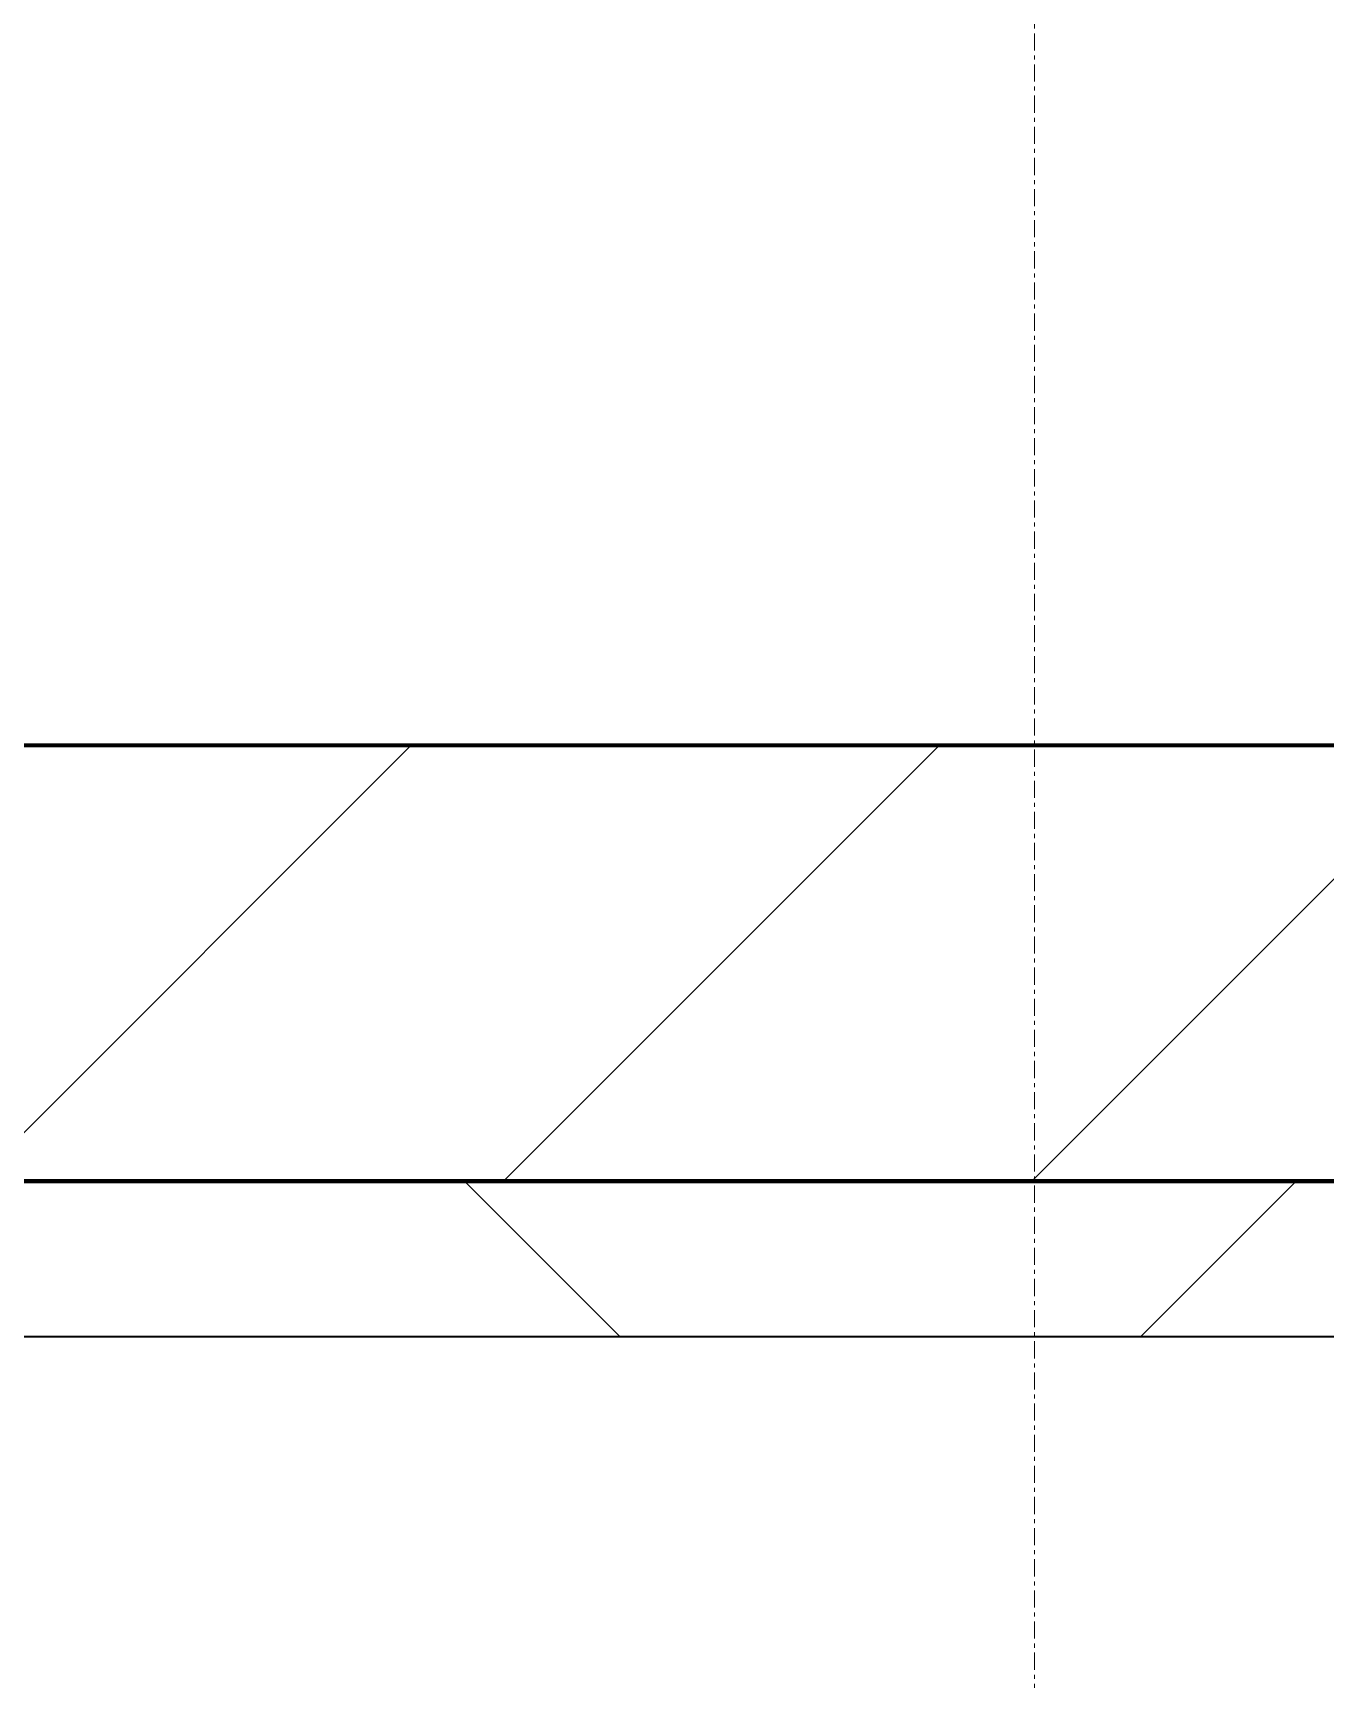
# Model space of a CAD drawing. Header units: millimetres. Extents: x -726012 to -647389, y -20772 to 18805.
# Drawn here: x -688004 to -687589, y 8459 to 8988 of the extents above; entities that cross this region are included whole.
import ezdxf
from ezdxf.xclip import XClip

# ---------------------------------------------------------------- set-up
doc = ezdxf.new("R2010")
doc.units = ezdxf.units.MM
doc.header["$XCLIPFRAME"] = 0
doc.linetypes.add('DPA_Grid _ Level 100', pattern=[10, 5.5, -1.6, 1.3, -1.6])
for name, color, linetype, lineweight in [('A-GLAZ-CURT', 2, 'Continuous', 9), ('A-WALL', 5, 'Continuous', 35), ('A-WALL-FNSH', 2, 'Continuous', 35), ('A-WALL-PATT', 1, 'Continuous', 35), ('S-GRID', 251, 'Continuous', 9)]:
    doc.layers.add(name, color=color, linetype=linetype, lineweight=lineweight)
doc.layers.add('A11_ALU.SOLID SHEET', color=2, linetype='Continuous')

# ---------------------------------------------------------------- blocks, each defined once
blk = doc.blocks.new('PPLS-PP19_Custom Tile Pattern - Custom Tile Pattern-V108-4233-01 ENLARGED MULTI-PURPOSE LEVEL - REFLECTED CEILING PLAN - SHEET 4')
at = {"layer": 'A-GLAZ-CURT'}
for p, q in [((-300, 0), (300, 0)), ((300, 0), (-300, 0)), ((195.99, 0), (213.31, 0)), ((213.31, 0), (195.99, 0)), ((230.06, 0), (300, 0)), ((-300, -50), (300, -50)), ((300, -50), (-300, -50))]:
    blk.add_line(p, q, dxfattribs=at)
for points, knots in [([(-300, 0), (-284.65, 0), (-236.57, 0), (-174.61, 0), (-129.95, 0), (-110.94, 0), (-99.96, 0), (-92.52, 0)], [-5323.127839, -5323.127839, -5323.127839, -5323.127839, -4502.809032, -2700.551212, -1002.059161, -460.363443, -20.438594, -20.438594, -20.438594, -20.438594]), ([(-92.36, 0), (-104.37, 0), (-125.85, 0), (-151.15, 0), (-159.92, 0)], [-18542.007431, -18542.007431, -18542.007431, -18542.007431, -17136.203329, -16442.455551, -16442.455551, -16442.455551, -16442.455551]), ([(-150.34, 0), (-150.07, 0), (-147.75, 0), (-142.6, 0), (-127.26, 0), (-107.3, 0), (-90.42, 0), (-75.26, 0), (-68.41, 0), (-65.12, 0), (-63.63, 0)], [-4948.728362, -4948.728362, -4948.728362, -4948.728362, -4883.323924, -4440.880425, -4054.690705, -3793.097032, -3402.597032, -3144.956779, -3050.982048, -2969.237017, -2969.237017, -2969.237017, -2969.237017]), ([(-26.75, 0), (-27.82, 0), (-36.18, 0), (-53.55, 0), (-78.2, 0), (-110.94, 0), (-130.52, 0), (-147.74, 0), (-149.07, 0)], [-8718.362214, -8718.362214, -8718.362214, -8718.362214, -8532.293389, -8073.216054, -7508.296369, -7004.680444, -6449.282163, -6277.220794, -6277.220794, -6277.220794, -6277.220794]), ([(-93.38, 0), (-96.3, 0), (-106.89, 0), (-122.65, 0), (-139.03, 0), (-146.11, 0), (-146.95, 0)], [-1541.25565, -1541.25565, -1541.25565, -1541.25565, -1374.161226, -945.742622, -741.901385, -489.130243, -489.130243, -489.130243, -489.130243]), ([(-134.15, 0), (-133.32, 0), (-130.31, 0), (-117.33, 0), (-92.04, 0), (-74.02, 0), (-62.74, 0), (-60.36, 0), (-59.97, 0)], [-7657.439573, -7657.439573, -7657.439573, -7657.439573, -7293.749979, -6839.55839, -6236.997189, -5713.340575, -5140.470607, -5006.787413, -5006.787413, -5006.787413, -5006.787413]), ([(-126.5, 0), (-122.44, 0), (-110.25, 0), (-99.11, 0), (-92.37, 0)], [-5231.017328, -5231.017328, -5231.017328, -5231.017328, -4994.692869, -4619.86786, -4619.86786, -4619.86786, -4619.86786]), ([(-125.15, 0), (-124.93, 0), (-121.96, 0), (-113.01, 0), (-101.5, 0), (-95.37, 0), (-92.37, 0)], [-3362.7396, -3362.7396, -3362.7396, -3362.7396, -3342.215224, -3074.362186, -2902.289527, -2741.132664, -2741.132664, -2741.132664, -2741.132664]), ([(-92.37, 0), (-97.28, 0), (-104.48, 0), (-114.02, 0), (-117.28, 0), (-118.78, 0)], [-486.325604, -486.325604, -486.325604, -486.325604, -229.489605, -116.330425, 0, 0, 0, 0]), ([(-92.38, 0), (-98.57, 0), (-109.38, 0), (-116.56, 0), (-117.56, 0)], [-1954.863352, -1954.863352, -1954.863352, -1954.863352, -1433.981041, -985.49888, -985.49888, -985.49888, -985.49888]), ([(-115.82, 0), (-114.96, 0), (-110.41, 0), (-96.78, 0), (-71.33, 0), (-42.53, 0), (-12.78, 0), (4.23, 0), (9.64, 0), (10.14, 0), (10.18, 0)], [-5724.064692, -5724.064692, -5724.064692, -5724.064692, -5430.283136, -5103.229623, -4799.173296, -4065.652676, -3589.737505, -3285.047089, -3066.359526, -3044.715262, -3044.715262, -3044.715262, -3044.715262]), ([(-92.84, 0), (-94.03, 0), (-100.65, 0), (-112.01, 0), (-114.94, 0), (-115.63, 0)], [-852.520273, -852.520273, -852.520273, -852.520273, -789.402658, -501.969187, -243.577221, -243.577221, -243.577221, -243.577221]), ([(-24.05, 0), (-24.82, 0), (-30.27, 0), (-40, 0), (-56.24, 0), (-74.21, 0), (-85.79, 0), (-92.37, 0)], [-2179.720097, -2179.720097, -2179.720097, -2179.720097, -2125.455881, -1792.521578, -1466.981642, -1208.454564, -860.725643, -860.725643, -860.725643, -860.725643]), ([(-36.33, 0), (-36.43, 0), (-37.27, 0), (-45.02, 0), (-46.13, 0), (-60.59, 0), (-76.57, 0), (-87.19, 0), (-91.88, 0)], [-1855.773136, -1855.773136, -1855.773136, -1855.773136, -1810.870157, -1672.078046, -1405.135169, -1060.00838, -740.068933, -494.872836, -494.872836, -494.872836, -494.872836]), ([(-91.87, 0), (-89.51, 0), (-81.79, 0), (-71.67, 0), (-65.93, 0), (-65.07, 0)], [-2732.225925, -2732.225925, -2732.225925, -2732.225925, -2605.247022, -2322.099534, -2241.8264, -2241.8264, -2241.8264, -2241.8264]), ([(-36.62, 0), (-36.62, 0), (-40.35, 0), (-44.32, 0), (-58.97, 0), (-78.5, 0), (-89.16, 0), (-91.81, 0)], [-4069.478503, -4069.478503, -4069.478503, -4069.478503, -3858.647035, -3538.256648, -2842.901703, -2193.204658, -1970.99776, -1970.99776, -1970.99776, -1970.99776]), ([(-91.74, 0), (-90.56, 0), (-79.8, 0), (-63.44, 0), (-54.4, 0), (-48.53, 0), (-30.79, 0), (-18.03, 0), (8.61, 0), (15.02, 0), (22.91, 0), (31, 0), (39.04, 0), (51.19, 0), (58.74, 0), (61.34, 0), (61.45, 0)], [-4608.27717, -4608.27717, -4608.27717, -4608.27717, -4542.524482, -4008.285538, -3689.699207, -3546.54457, -3315.260113, -2864.387349, -2439.246196, -2084.094819, -1956.422387, -1818.904206, -1645.594513, -1443.202566, -1228.752106, -1120.932285, -1120.932285, -1120.932285, -1120.932285]), ([(-72.93, 0), (-75.51, 0), (-81.52, 0), (-88.5, 0), (-91.56, 0)], [-19442.345229, -19442.345229, -19442.345229, -19442.345229, -18935.241197, -18573.269911, -18573.269911, -18573.269911, -18573.269911]), ([(-91.46, 0), (-90.09, 0), (-84.7, 0), (-77.43, 0), (-72.73, 0), (-72.64, 0), (-72.64, 0)], [-19832.387487, -19832.387487, -19832.387487, -19832.387487, -19753.885894, -19541.04734, -19478.625389, -19471.062469, -19471.062469, -19471.062469, -19471.062469]), ([(-63.96, 0), (-64.13, 0), (-72.5, 0), (-80.63, 0), (-86.16, 0)], [-2171.769325, -2171.769325, -2171.769325, -2171.769325, -2007.031671, -1681.3698, -1681.3698, -1681.3698, -1681.3698]), ([(-29.03, 0), (-33.97, 0), (-43.74, 0), (-56.37, 0), (-71.66, 0), (-77.83, 0), (-82.66, 0), (-83.28, 0), (-83.28, 0)], [-2680.714891, -2680.714891, -2680.714891, -2680.714891, -2413.671296, -2161.752162, -2006.592567, -1646.621388, -1424.436217, -1393.971743, -1393.971743, -1393.971743, -1393.971743]), ([(-83.28, 0), (-83.28, 0), (-82.91, 0), (-76.14, 0), (-62.97, 0), (-48.14, 0), (-36.49, 0), (-33.57, 0), (-29.94, 0), (-28.57, 0)], [-1393.4169, -1393.4169, -1393.4169, -1393.4169, -1353.722004, -1274.333717, -1073.56893, -651.549973, -296.515819, -83.513472, 0, 0, 0, 0]), ([(-66.39, 0), (-66.39, 0), (-63.63, 0), (-53.63, 0), (-34.42, 0), (-29.82, 0), (-29.19, 0)], [-2493.31794, -2493.31794, -2493.31794, -2493.31794, -2315.303971, -1809.437387, -963.711516, -666.19313, -666.19313, -666.19313, -666.19313]), ([(-25.01, 0), (-34.4, 0), (-51.07, 0), (-65.77, 0), (-66.37, 0), (-66.38, 0)], [-3497.513932, -3497.513932, -3497.513932, -3497.513932, -2981.410125, -2542.574734, -2498.224237, -2498.224237, -2498.224237, -2498.224237]), ([(-63.63, 0), (-61.49, 0), (-57.39, 0), (-54.49, 0), (-45.2, 0), (-40.79, 0), (-40.46, 0), (-40.44, 0)], [-2969.237017, -2969.237017, -2969.237017, -2969.237017, -2851.217951, -2734.127174, -2474.780881, -2410.990208, -2350.645972, -2350.645972, -2350.645972, -2350.645972]), ([(-58.83, 0), (-58.37, 0), (-57.29, 0), (-54.23, 0), (-46.33, 0), (-42.62, 0), (-41.76, 0)], [-4859.52896, -4859.52896, -4859.52896, -4859.52896, -4680.891996, -4469.85053, -4321.566175, -4270.495146, -4270.495146, -4270.495146, -4270.495146]), ([(-51.83, 0), (-51.83, 0), (-51.78, 0), (-47.4, 0), (-46.01, 0), (-40.22, 0), (-36.78, 0)], [-632.814994, -632.814994, -632.814994, -632.814994, -627.965721, -508.377888, -260.442412, 0, 0, 0, 0]), ([(76.63, 0), (74.8, 0), (67.65, 0), (53.52, 0), (37, 0), (24.07, 0), (12.82, 0), (-2.9, 0), (-20.62, 0), (-32.81, 0), (-44.85, 0), (-51.43, 0), (-51.79, 0)], [-3095.572228, -3095.572228, -3095.572228, -3095.572228, -2950.589685, -2634.532728, -2313.748533, -2106.613311, -1925.670641, -1617.263037, -1290.787923, -1039.307308, -819.71621, -644.910881, -644.910881, -644.910881, -644.910881]), ([(-41.76, 0), (-39.9, 0), (-37.72, 0), (-36.92, 0), (-36.77, 0)], [-4270.495146, -4270.495146, -4270.495146, -4270.495146, -4161.040818, -4106.245333, -4106.245333, -4106.245333, -4106.245333]), ([(-36.78, 0), (-32.43, 0), (-19.22, 0), (7.52, 0), (31.07, 0), (44.29, 0)], [-6191.144455, -6191.144455, -6191.144455, -6191.144455, -5862.463379, -5340.621928, -4648.644243, -4648.644243, -4648.644243, -4648.644243]), ([(-36.29, 0), (-36.29, 0), (-34.66, 0), (-28.88, 0), (-26.95, 0), (-26.54, 0)], [-9150.272121, -9150.272121, -9150.272121, -9150.272121, -9057.163041, -8919.836787, -8834.607043, -8834.607043, -8834.607043, -8834.607043]), ([(-33.34, 0), (-33.34, 0), (-32.93, 0), (-31.16, 0), (-30.52, 0)], [-2415.024266, -2415.024266, -2415.024266, -2415.024266, -2357.633367, -2323.618664, -2323.618664, -2323.618664, -2323.618664]), ([(-24.11, 0), (-27.22, 0), (-30.93, 0), (-31.82, 0), (-32, 0)], [-2886.516474, -2886.516474, -2886.516474, -2886.516474, -2698.150104, -2614.070998, -2614.070998, -2614.070998, -2614.070998]), ([(-30.76, 0), (-30.73, 0), (-29.99, 0), (-23.47, 0), (-15.75, 0), (-15.19, 0)], [-54176.191683, -54176.191683, -54176.191683, -54176.191683, -54157.274271, -53749.15266, -53717.791567, -53717.791567, -53717.791567, -53717.791567]), ([(-30.52, 0), (-27.11, 0), (-17.83, 0), (5.99, 0), (22.06, 0), (37.44, 0), (45.92, 0), (57.76, 0), (64.47, 0), (72.74, 0), (75.22, 0), (76.03, 0), (76.21, 0)], [-2323.618664, -2323.618664, -2323.618664, -2323.618664, -2142.497158, -1716.209403, -1206.526904, -1089.329421, -901.315459, -753.071572, -495.328968, -421.953223, -334.951786, -290.452333, -290.452333, -290.452333, -290.452333]), ([(-13, 0), (-14.35, 0), (-17.68, 0), (-25.97, 0), (-29.52, 0), (-30.21, 0)], [-55207.591944, -55207.591944, -55207.591944, -55207.591944, -54789.006179, -54461.685999, -54290.791712, -54290.791712, -54290.791712, -54290.791712]), ([(-28.98, 0), (-28.66, 0), (-27.39, 0), (-24.45, 0), (-22.56, 0)], [-166.548282, -166.548282, -166.548282, -166.548282, -102.06493, 0, 0, 0, 0]), ([(31.18, 0), (25.97, 0), (11.99, 0), (-6.73, 0), (-19.85, 0), (-24.05, 0)], [-4496.803627, -4496.803627, -4496.803627, -4496.803627, -4222.080604, -3745.412743, -3515.191258, -3515.191258, -3515.191258, -3515.191258]), ([(30.82, 0), (29.27, 0), (20.14, 0), (3.54, 0), (-12.61, 0), (-23.37, 0), (-23.57, 0)], [-10462.034656, -10462.034656, -10462.034656, -10462.034656, -10363.088938, -9884.23066, -9424.652049, -9415.831191, -9415.831191, -9415.831191, -9415.831191]), ([(8.33, 0), (8.19, 0), (7.18, 0), (0.32, 0), (-12.23, 0), (-21.32, 0), (-23.56, 0)], [-3574.286521, -3574.286521, -3574.286521, -3574.286521, -3526.962355, -3285.499107, -2903.012179, -2780.000627, -2780.000627, -2780.000627, -2780.000627]), ([(9.32, 0), (9.08, 0), (7.65, 0), (2.57, 0), (-10.92, 0), (-18.86, 0), (-23.51, 0)], [-2922.926651, -2922.926651, -2922.926651, -2922.926651, -2882.788014, -2720.818881, -2518.50168, -2192.194988, -2192.194988, -2192.194988, -2192.194988]), ([(44.27, 0), (43.45, 0), (36.9, 0), (24.74, 0), (2.64, 0), (-13.89, 0), (-21.68, 0), (-23.21, 0)], [-4145.40127, -4145.40127, -4145.40127, -4145.40127, -4098.545751, -3766.694881, -3333.063701, -2994.501669, -2904.523331, -2904.523331, -2904.523331, -2904.523331]), ([(-22.85, 0), (-18.75, 0), (-11.45, 0), (2.08, 0), (13.15, 0), (21.24, 0), (24.62, 0), (24.72, 0), (24.72, 0)], [-5261.36855, -5261.36855, -5261.36855, -5261.36855, -5050.479954, -4785.90057, -4596.498881, -4445.288762, -4384.376941, -4376.041937, -4376.041937, -4376.041937, -4376.041937]), ([(-22.56, 0), (-20.27, 0), (-17.03, 0), (-11.36, 0), (-7.66, 0), (-6.6, 0), (-6.44, 0)], [-56468.192263, -56468.192263, -56468.192263, -56468.192263, -56344.022017, -56303.229861, -56166.290093, -56124.392176, -56124.392176, -56124.392176, -56124.392176]), ([(-15.19, 0), (-13.07, 0), (7.48, 0), (42.82, 0), (88.72, 0), (120.63, 0), (138.28, 0), (138.53, 0)], [-461.142613, -461.142613, -461.142613, -461.142613, -429.606584, -390.253598, -346.313304, -291.370682, -290.5735, -290.5735, -290.5735, -290.5735]), ([(-6.54, 0), (-6.73, 0), (-7.2, 0), (-7.6, 0), (-7.79, 0)], [-56009.792147, -56009.792147, -56009.792147, -56009.792147, -55949.290093, -55895.192118, -55895.192118, -55895.192118, -55895.192118]), ([(-2.63, 0), (-2.47, 0), (-1.22, 0), (4.92, 0), (15.97, 0), (22.54, 0), (24.49, 0)], [-226.825321, -226.825321, -226.825321, -226.825321, -220.269177, -206.416616, -198.214427, -187.717507, -187.717507, -187.717507, -187.717507]), ([(103.09, 0), (101.08, 0), (86.31, 0), (63.34, 0), (35.84, 0), (12, 0), (3.08, 0), (-1.67, 0), (-2.25, 0)], [-375.435014, -375.435014, -375.435014, -375.435014, -369.147452, -330.153101, -307.516438, -285.83788, -246.234814, -234.646884, -234.646884, -234.646884, -234.646884]), ([(24.69, 0), (24.54, 0), (20.99, 0), (15.48, 0), (10.8, 0), (9.63, 0)], [-4368.572414, -4368.572414, -4368.572414, -4368.572414, -4306.476363, -4080.000647, -3772.857994, -3772.857994, -3772.857994, -3772.857994]), ([(18.16, 0), (19.15, 0), (24.25, 0), (25.66, 0), (26.12, 0)], [-5700.113719, -5700.113719, -5700.113719, -5700.113719, -5554.232259, -5302.431367, -5302.431367, -5302.431367, -5302.431367]), ([(43.44, 0), (42.84, 0), (38.82, 0), (29.53, 0), (20.67, 0), (18.85, 0), (18.16, 0)], [-6347.322254, -6347.322254, -6347.322254, -6347.322254, -6314.283804, -6135.05769, -5972.647715, -5832.674503, -5832.674503, -5832.674503, -5832.674503]), ([(27.44, 0), (27.9, 0), (29.54, 0), (35.9, 0), (41.37, 0), (44.25, 0)], [-5037.309798, -5037.309798, -5037.309798, -5037.309798, -4887.603822, -4705.298446, -4527.681436, -4527.681436, -4527.681436, -4527.681436]), ([(27.89, 0), (29.09, 0), (33.4, 0), (48.37, 0), (71.92, 0), (95.93, 0), (108.7, 0), (112.31, 0)], [-147.777612, -147.777612, -147.777612, -147.777612, -135.792042, -118.513713, -97.899267, -63.759246, -51.921864, -51.921864, -51.921864, -51.921864]), ([(53.18, 0), (53.06, 0), (52.22, 0), (44.99, 0), (36.46, 0), (30.82, 0)], [-622.740158, -622.740158, -622.740158, -622.740158, -566.066452, -360.610861, 0, 0, 0, 0]), ([(136.44, 0), (121.66, 0), (86.93, 0), (51.16, 0), (31.18, 0)], [-106.750556, -106.750556, -106.750556, -106.750556, -59.610984, 0, 0, 0, 0]), ([(43.24, 0), (42.39, 0), (39.73, 0), (36.02, 0), (35.54, 0), (35.54, 0)], [-329.358298, -329.358298, -329.358298, -329.358298, -326.15566, -319.318397, -317.489778, -317.489778, -317.489778, -317.489778]), ([(36.29, 0), (37.77, 0), (48.82, 0), (64.79, 0), (95.91, 0), (124.45, 0), (132.42, 0), (134.6, 0)], [-314.598523, -314.598523, -314.598523, -314.598523, -305.899624, -287.17622, -249.500363, -194.761443, -152.241002, -152.241002, -152.241002, -152.241002]), ([(168.37, 0), (167.68, 0), (162.47, 0), (147.02, 0), (109.77, 0), (76.86, 0), (57.82, 0), (48.09, 0), (45.12, 0), (44.19, 0)], [-543.375029, -543.375029, -543.375029, -543.375029, -530.793311, -458.593899, -401.860199, -357.622665, -341.267687, -334.000314, -330.54929, -330.54929, -330.54929, -330.54929]), ([(112.66, 0), (110.37, 0), (104.65, 0), (92.38, 0), (85.59, 0), (74.4, 0), (62.26, 0), (52.71, 0), (47.55, 0), (44.35, 0)], [-8048.232466, -8048.232466, -8048.232466, -8048.232466, -7723.759874, -7531.75727, -7135.649961, -6924.452779, -6738.82075, -6548.303034, -6364.526787, -6364.526787, -6364.526787, -6364.526787]), ([(44.6, 0), (45.94, 0), (56.42, 0), (70.92, 0), (82.12, 0), (83.66, 0)], [-4643.358341, -4643.358341, -4643.358341, -4643.358341, -4573.028122, -4094.177415, -3869.465285, -3869.465285, -3869.465285, -3869.465285]), ([(70.61, 0), (66.16, 0), (57.02, 0), (48.09, 0), (45.21, 0)], [-4647.237329, -4647.237329, -4647.237329, -4647.237329, -4326.416877, -4163.150107, -4163.150107, -4163.150107, -4163.150107]), ([(45.26, 0), (47.78, 0), (57.22, 0), (71.67, 0), (84.83, 0), (86.01, 0), (92.51, 0), (94.33, 0)], [-4507.066662, -4507.066662, -4507.066662, -4507.066662, -4353.683244, -3960.84581, -3759.045785, -3336.541051, -2783.776468, -2783.776468, -2783.776468, -2783.776468]), ([(61.47, 0), (61.47, 0), (61.21, 0), (54.61, 0), (53.71, 0), (53.56, 0)], [-1113.311073, -1113.311073, -1113.311073, -1113.311073, -1096.402191, -891.204116, -747.28819, -747.28819, -747.28819, -747.28819]), ([(76.22, 0), (75.58, 0), (73.64, 0), (71.05, 0), (70.61, 0)], [-193.634889, -193.634889, -193.634889, -193.634889, -31.537676, 0, 0, 0, 0]), ([(94.4, 0), (94.4, 0), (94.64, 0), (99.11, 0), (105.9, 0), (110.42, 0), (111.57, 0)], [-2348.345796, -2348.345796, -2348.345796, -2348.345796, -2310.419338, -2233.599744, -2052.234781, -1988.411763, -1988.411763, -1988.411763, -1988.411763]), ([(129.02, 0), (129.02, 0), (124.41, 0), (122.35, 0), (114.96, 0), (108.04, 0), (103.09, 0)], [-35.386604, -35.386604, -35.386604, -35.386604, -31.430235, -22.807238, -15.488593, 0, 0, 0, 0]), ([(111.67, 0), (110.86, 0), (109.19, 0), (105.66, 0), (105.23, 0), (105.23, 0)], [-9092.110255, -9092.110255, -9092.110255, -9092.110255, -9012.77275, -8966.157302, -8929.495943, -8929.495943, -8929.495943, -8929.495943]), ([(105.26, 0), (105.52, 0), (109.64, 0), (111.59, 0), (112.42, 0)], [-8920.561005, -8920.561005, -8920.561005, -8920.561005, -8814.835624, -8663.23713, -8663.23713, -8663.23713, -8663.23713]), ([(112.61, 0), (116.45, 0), (121.72, 0), (128.63, 0), (128.95, 0)], [-51.589408, -51.589408, -51.589408, -51.589408, -39.050993, -35.895543, -35.895543, -35.895543, -35.895543]), ([(112.63, 0), (114.87, 0), (122.46, 0), (139.94, 0), (163.31, 0), (185.23, 0), (193.62, 0), (194.69, 0), (194.79, 0)], [-1968.60039, -1968.60039, -1968.60039, -1968.60039, -1843.028543, -1530.39897, -1095.004608, -529.74427, -295.064701, -265.121568, -265.121568, -265.121568, -265.121568]), ([(114.39, 0), (114.2, 0), (113.77, 0), (113.25, 0), (112.96, 0)], [-8148.58938, -8148.58938, -8148.58938, -8148.58938, -8105.191388, -8062.814755, -8062.814755, -8062.814755, -8062.814755]), ([(157.9, 0), (156.77, 0), (151.67, 0), (143.29, 0), (134.04, 0), (126.24, 0), (118.6, 0), (115.53, 0), (113.92, 0), (113.66, 0)], [-10292.955006, -10292.955006, -10292.955006, -10292.955006, -10098.273015, -9847.788484, -9677.714971, -9567.007022, -9453.21225, -9220.200448, -9177.88488, -9177.88488, -9177.88488, -9177.88488]), ([(128.58, 0), (128.8, 0), (130.16, 0), (139.26, 0), (152.67, 0), (161.24, 0), (162.19, 0), (162.75, 0)], [-633.326174, -633.326174, -633.326174, -633.326174, -627.736123, -618.981161, -602.094757, -592.980799, -581.414464, -581.414464, -581.414464, -581.414464]), ([(137.1, 0), (136, 0), (133.64, 0), (129.87, 0), (129.11, 0)], [-670.405967, -670.405967, -670.405967, -670.405967, -651.020627, -640.742133, -640.742133, -640.742133, -640.742133]), ([(180.97, 0), (180.5, 0), (176.72, 0), (171, 0), (161.95, 0), (161.28, 0), (158.35, 0), (157.85, 0), (157.77, 0)], [-11144.557114, -11144.557114, -11144.557114, -11144.557114, -11105.624034, -10839.086983, -10768.332124, -10666.779182, -10580.760289, -10550.278881, -10550.278881, -10550.278881, -10550.278881]), ([(300, 0), (286.53, 0), (254.22, 0), (207.11, 0), (177.41, 0), (159.34, 0), (158.33, 0), (158.3, 0)], [-285.253232, -285.253232, -285.253232, -285.253232, -244.693688, -187.987675, -143.776725, -129.632772, -123.352749, -123.352749, -123.352749, -123.352749]), ([(159.07, 0), (159.13, 0), (160.84, 0), (165.21, 0), (172.64, 0), (178.36, 0), (180.63, 0)], [-115.643202, -115.643202, -115.643202, -115.643202, -114.681583, -87.660824, -65.295536, -53.966828, -53.966828, -53.966828, -53.966828]), ([(162.75, 0), (165.4, 0), (170.91, 0), (172.61, 0), (172.61, 0)], [-111.264224, -111.264224, -111.264224, -111.264224, -56.742688, -19.085662, -19.085662, -19.085662, -19.085662]), ([(247.1, 0), (246.76, 0), (245.04, 0), (238.34, 0), (226.56, 0), (221.1, 0), (200.27, 0), (182.99, 0), (174.27, 0), (169.67, 0), (168.99, 0)], [-9649.085549, -9649.085549, -9649.085549, -9649.085549, -9581.591397, -9406.094246, -9221.510254, -9016.44624, -8717.832359, -8253.978395, -8152.463617, -8069.855175, -8069.855175, -8069.855175, -8069.855175]), ([(171.51, 0), (176.48, 0), (193.23, 0), (201.73, 0), (208.81, 0), (213.9, 0), (241.96, 0), (266.73, 0), (281.71, 0), (291.71, 0), (296.52, 0), (297.86, 0), (298.09, 0)], [-7971.819559, -7971.819559, -7971.819559, -7971.819559, -7784.112253, -7606.717214, -7289.299508, -7042.621073, -6582.165592, -6068.460911, -5766.029927, -5566.724884, -5280.360606, -5199.253518, -5199.253518, -5199.253518, -5199.253518]), ([(180.92, 0), (183.32, 0), (190.12, 0), (208.82, 0), (219.42, 0), (230.06, 0)], [-53.475581, -53.475581, -53.475581, -53.475581, -41.623857, -24.459831, 0, 0, 0, 0]), ([(181.16, 0), (183.77, 0), (191, 0), (201.08, 0), (207.47, 0), (213.96, 0), (215.11, 0)], [-245.993416, -245.993416, -245.993416, -245.993416, -237.955587, -223.92608, -215.862851, -208.75215, -208.75215, -208.75215, -208.75215]), ([(193.8, 0), (193.33, 0), (190.37, 0), (186.13, 0), (181.19, 0)], [-11665.349007, -11665.349007, -11665.349007, -11665.349007, -11565.880756, -11150.701257, -11150.701257, -11150.701257, -11150.701257]), ([(215.22, 0), (214.62, 0), (210.55, 0), (203.98, 0), (191.69, 0), (183.59, 0), (181.98, 0)], [-203.825446, -203.825446, -203.825446, -203.825446, -198.527383, -184.406837, -162.427601, -156.972146, -156.972146, -156.972146, -156.972146]), ([(300, 0), (288.22, 0), (262, 0), (230.43, 0), (219.94, 0), (219.02, 0)], [-12528.858583, -12528.858583, -12528.858583, -12528.858583, -11905.454923, -11162.864862, -10856.732305, -10856.732305, -10856.732305, -10856.732305]), ([(219.9, 0), (220.86, 0), (227.84, 0), (242.06, 0), (246.54, 0), (246.96, 0)], [-10670.940496, -10670.940496, -10670.940496, -10670.940496, -10511.382485, -9925.173265, -9834.877357, -9834.877357, -9834.877357, -9834.877357]), ([(284.76, 0), (284.76, 0), (285.09, 0), (287.47, 0), (293.59, 0), (297.76, 0), (300, 0)], [-4110.630118, -4110.630118, -4110.630118, -4110.630118, -4053.389046, -3959.664717, -3862.421465, -3746.95702, -3746.95702, -3746.95702, -3746.95702]), ([(297.38, 0), (295.84, 0), (291.62, 0), (285.38, 0), (284.87, 0)], [-4803.172655, -4803.172655, -4803.172655, -4803.172655, -4358.271401, -4143.037883, -4143.037883, -4143.037883, -4143.037883])]:
    blk.add_open_spline(points, degree=3, knots=knots, dxfattribs=at)
for points in [[(-86.16, 0), (-88.21, 0), (-90.27, 0), (-92.36, 0)], [(-39.84, 0), (-39.08, 0), (-38.11, 0), (-37.36, 0)], [(-24.06, 0), (-29.29, 0), (-34.85, 0), (-36.04, 0)], [(-24.04, 0), (-25.69, 0), (-27.35, 0), (-29.03, 0)], [(-28.57, 0), (-27.27, 0), (-25.66, 0), (-24.08, 0)], [(24.49, 0), (25.23, 0), (25.72, 0), (26.04, 0)], [(80.35, 0), (79.57, 0), (78.27, 0), (76.63, 0)], [(84.06, 0), (83.48, 0), (82.41, 0), (81.72, 0)], [(168.74, 0), (168.74, 0), (169.81, 0), (171.51, 0)], [(180.95, 0), (177.14, 0), (173.33, 0), (169.49, 0)], [(172.07, 0), (175.01, 0), (177.97, 0), (180.95, 0)], [(195.11, 0), (194.91, 0), (194.44, 0), (193.8, 0)]]:
    blk.add_open_spline(points, degree=3, dxfattribs=at)
blk = doc.blocks.new('PPLS-PP19_Custom Tile Pattern - Custom Tile Pattern-V109-4233-01 ENLARGED MULTI-PURPOSE LEVEL - REFLECTED CEILING PLAN - SHEET 4')
at = {"layer": 'A-GLAZ-CURT'}
for p, q in [((-300, 0), (300, 0)), ((300, 0), (-300, 0)), ((-293.07, 0), (-282.37, 0)), ((-282.37, 0), (-293.07, 0)), ((-281.82, 0), (-275.75, 0)), ((-275.75, 0), (-281.82, 0)), ((-300, -50), (300, -50)), ((300, -50), (-300, -50))]:
    blk.add_line(p, q, dxfattribs=at)
at = {"layer": 'A-GLAZ-CURT', "flags": 128}
for points in [[(-300, 0), (-291.56, 0), (-283.3, 0)], [(-275.48, 0), (-283.55, 0), (-291.73, 0), (-300, 0)], [(-282.38, 0), (-275.2, 0), (-267.26, 0), (-259.45, 0), (-251.77, 0), (-244.2, 0), (-236.74, 0), (-229.36, 0), (-222.06, 0), (-214.83, 0)]]:
    blk.add_lwpolyline(points, dxfattribs=at)
at = {"layer": 'A-GLAZ-CURT'}
for points, knots in [([(-300, 0), (-284.65, 0), (-236.57, 0), (-174.61, 0), (-129.95, 0), (-110.8, 0), (-99.5, 0), (-91.46, 0)], [-5323.127839, -5323.127839, -5323.127839, -5323.127839, -4502.809032, -2700.551212, -1002.059161, -460.363443, 0, 0, 0, 0]), ([(-145.72, 0), (-166.03, 0), (-207.7, 0), (-262.56, 0), (-294.48, 0), (-300, 0)], [-16826.843972, -16826.843972, -16826.843972, -16826.843972, -15131.813646, -13729.592194, -13439.944408, -13439.944408, -13439.944408, -13439.944408])]:
    blk.add_open_spline(points, degree=3, knots=knots, dxfattribs=at)
blk = doc.blocks.new('*U885')
at = {"layer": 'A-GLAZ-CURT', "rotation": 180}
for name, p in [('PPLS-PP19_Custom Tile Pattern - Custom Tile Pattern-V109-4233-01 ENLARGED MULTI-PURPOSE LEVEL - REFLECTED CEILING PLAN - SHEET 4', (-12000, 16110.41)), ('PPLS-PP19_Custom Tile Pattern - Custom Tile Pattern-V108-4233-01 ENLARGED MULTI-PURPOSE LEVEL - REFLECTED CEILING PLAN - SHEET 4', (-11400, 16110.41))]:
    blk.add_blockref(name, p, dxfattribs=at)
blk = doc.blocks.new('*U1287')
blk.add_lwpolyline([(21173.36, -580), (28210, -580), (28210, -6849.96), (45954.15, -6849.96), (45954.15, 600), (82995.06, 600), (83086.47, 650), (90052, 650), (90392, 990), (103159.16, 990), (103159.16, 4990), (21173.36, 4990), (21173.36, 3485.45), (21203.36, 3485.45), (21203.36, 925.54), (21173.36, 925.54), (21173.36, -580)])
blk = doc.blocks.new('*U1069')
at = {"layer": 'S-GRID', "linetype": 'DPA_Grid _ Level 100'}
blk.add_line((-11400, -12746.5), (-11400, 25446.83), dxfattribs=at)

msp = doc.modelspace()

# ---------------------------------------------------------------- hatches: boundary and pattern name
at = {"layer": 'A-WALL-PATT', "lineweight": 9}
h = msp.add_hatch(dxfattribs=at)
h.set_pattern_fill('FP_2', color=256, style=0, pattern_type=2)
h.set_pattern_definition([(45, (0, 0), (-84.852814, 84.852814), [])])
h.paths.add_polyline_path([(-653287.78, 8619.02), (-652194.48, 8619.02), (-652194.48, 8759.02), (-722165.55, 8759.02), (-722165.55, 8619.02), (-719625.62, 8619.02), (-719676.02, 8641.53), (-719679.79, 8639.36), (-719684.96, 8639.36), (-719691.03, 8644.02), (-719692.03, 8648.69), (-719757.37, 8677.88), (-719739.02, 8718.97), (-719515.31, 8619.02), (-716025.62, 8619.02), (-716076.02, 8641.53), (-716079.79, 8639.36), (-716084.96, 8639.36), (-716091.03, 8644.02), (-716092.03, 8648.69), (-716157.37, 8677.88), (-716139.02, 8718.97), (-715915.31, 8619.02), (-712425.62, 8619.02), (-712476.02, 8641.53), (-712479.79, 8639.36), (-712484.96, 8639.36), (-712491.03, 8644.02), (-712492.03, 8648.69), (-712557.37, 8677.88), (-712539.02, 8718.97), (-712315.31, 8619.02), (-708825.62, 8619.02), (-708876.02, 8641.53), (-708879.79, 8639.36), (-708884.96, 8639.36), (-708891.03, 8644.02), (-708892.03, 8648.69), (-708957.37, 8677.88), (-708939.02, 8718.97), (-708715.31, 8619.02), (-705225.62, 8619.02), (-705276.02, 8641.53), (-705279.79, 8639.36), (-705284.96, 8639.36), (-705291.03, 8644.02), (-705292.03, 8648.69), (-705357.37, 8677.88), (-705339.02, 8718.97), (-705115.31, 8619.02), (-701625.62, 8619.02), (-701676.02, 8641.53), (-701679.79, 8639.36), (-701684.96, 8639.36), (-701691.03, 8644.02), (-701692.03, 8648.69), (-701757.37, 8677.88), (-701739.02, 8718.97), (-701515.31, 8619.02), (-698025.62, 8619.02), (-698076.02, 8641.53), (-698079.79, 8639.36), (-698084.96, 8639.36), (-698091.03, 8644.02), (-698092.03, 8648.69), (-698157.37, 8677.88), (-698139.02, 8718.97), (-697915.31, 8619.02), (-694425.62, 8619.02), (-694476.02, 8641.53), (-694479.79, 8639.36), (-694484.96, 8639.36), (-694491.03, 8644.02), (-694492.03, 8648.69), (-694557.37, 8677.88), (-694539.02, 8718.97), (-694315.31, 8619.02), (-690825.62, 8619.02), (-690876.02, 8641.53), (-690879.79, 8639.36), (-690884.96, 8639.36), (-690891.03, 8644.02), (-690892.03, 8648.69), (-690957.37, 8677.88), (-690939.02, 8718.97), (-690715.31, 8619.02), (-687225.62, 8619.02), (-687276.02, 8641.53), (-687279.79, 8639.36), (-687284.96, 8639.36), (-687291.03, 8644.02), (-687292.03, 8648.69), (-687357.37, 8677.88), (-687339.02, 8718.97), (-687115.31, 8619.02), (-683626.8, 8619.54), (-683676.02, 8641.53), (-683679.79, 8639.36), (-683684.96, 8639.36), (-683691.03, 8644.02), (-683692.03, 8648.69), (-683757.37, 8677.88), (-683739.02, 8718.97), (-683515.31, 8619.02), (-680025.62, 8619.02), (-680076.02, 8641.53), (-680079.79, 8639.36), (-680084.96, 8639.36), (-680091.03, 8644.02), (-680092.03, 8648.69), (-680157.37, 8677.88), (-680139.02, 8718.97), (-679915.31, 8619.02), (-676425.62, 8619.02), (-676476.02, 8641.53), (-676479.79, 8639.36), (-676484.96, 8639.36), (-676491.03, 8644.02), (-676492.03, 8648.69), (-676557.37, 8677.88), (-676539.02, 8718.97), (-676315.31, 8619.02), (-672825.62, 8619.02), (-672876.02, 8641.53), (-672879.79, 8639.36), (-672884.96, 8639.36), (-672891.03, 8644.02), (-672892.03, 8648.69), (-672957.37, 8677.88), (-672939.02, 8718.97), (-672715.31, 8619.02), (-669225.62, 8619.02), (-669276.02, 8641.53), (-669279.79, 8639.36), (-669284.96, 8639.36), (-669291.03, 8644.02), (-669292.03, 8648.69), (-669357.37, 8677.88), (-669339.02, 8718.97), (-669115.31, 8619.02), (-665625.62, 8619.02), (-665676.02, 8641.53), (-665679.79, 8639.36), (-665684.96, 8639.36), (-665691.03, 8644.02), (-665692.03, 8648.69), (-665757.37, 8677.88), (-665739.02, 8718.97), (-665515.31, 8619.02), (-662025.62, 8619.02), (-662076.02, 8641.53), (-662079.79, 8639.36), (-662084.96, 8639.36), (-662091.03, 8644.02), (-662092.03, 8648.69), (-662157.37, 8677.88), (-662139.02, 8718.97), (-661915.31, 8619.02), (-658425.62, 8619.02), (-658476.02, 8641.53), (-658480.95, 8639.36), (-658484.96, 8639.36), (-658491.03, 8644.02), (-658492.03, 8648.69), (-658557.37, 8677.88), (-658539.02, 8718.97), (-658315.31, 8619.02), (-654825.62, 8619.02), (-654876.02, 8641.53), (-654879.79, 8639.36), (-654884.96, 8639.36), (-654891.03, 8644.02), (-654892.03, 8648.69), (-654957.37, 8677.88), (-654939.02, 8718.97), (-654715.31, 8619.02), (-653356.11, 8619.02)])
h = msp.add_hatch(dxfattribs=at)
h.set_pattern_fill('FP_3', color=256, style=0, pattern_type=2)
h.set_pattern_definition([(45, (0, 0), (-212.13203, 212.13203), []), (135, (0, 0), (-212.13203, -212.13203), [])])
h.paths.add_polyline_path([(-652194.48, 8569.02), (-652194.48, 8619.02), (-654715.31, 8619.02), (-654603.39, 8569.02), (-652262.82, 8569.02)])
h.paths.add_polyline_path([(-655132.72, 8569.02), (-654713.71, 8569.02), (-654825.62, 8619.02), (-658315.31, 8619.02), (-658203.39, 8569.02), (-655201.05, 8569.02)])
h.paths.add_polyline_path([(-658344.29, 8569.02), (-658313.71, 8569.02), (-658425.62, 8619.02), (-661915.31, 8619.02), (-661803.39, 8569.02), (-658412.62, 8569.02)])
h.paths.add_polyline_path([(-662444.15, 8569.02), (-661913.71, 8569.02), (-662025.62, 8619.02), (-665515.31, 8619.02), (-665403.39, 8569.02), (-662512.48, 8569.02)])
h.paths.add_polyline_path([(-665782.37, 8569.02), (-665513.71, 8569.02), (-665625.62, 8619.02), (-669115.31, 8619.02), (-669003.39, 8569.02), (-665860.71, 8569.02)])
h.paths.add_polyline_path([(-670712.22, 8569.02), (-669113.71, 8569.02), (-669225.62, 8619.02), (-672715.31, 8619.02), (-672603.39, 8569.02), (-670780.55, 8569.02)])
h.paths.add_polyline_path([(-672967.14, 8569.02), (-672713.71, 8569.02), (-672825.62, 8619.02), (-676315.31, 8619.02), (-676203.39, 8569.02), (-672982.37, 8569.02)])
h.paths.add_polyline_path([(-676313.71, 8569.02), (-676425.62, 8619.02), (-679915.31, 8619.02), (-679803.39, 8569.02), (-676315.37, 8569.02)])
h.paths.add_polyline_path([(-679913.71, 8569.02), (-680025.62, 8619.02), (-683515.31, 8619.02), (-683403.39, 8569.02), (-679936.92, 8569.02)])
h.paths.add_polyline_path([(-685676.73, 8569.02), (-683513.71, 8569.02), (-683626.8, 8619.02), (-687115.31, 8619.02), (-687003.39, 8569.02), (-685745.06, 8569.02)])
h.paths.add_polyline_path([(-687113.71, 8569.02), (-687225.62, 8619.02), (-690715.31, 8619.02), (-690603.39, 8569.02), (-687180.02, 8569.02)])
h.paths.add_polyline_path([(-690713.71, 8569.02), (-690825.62, 8619.02), (-694315.31, 8619.02), (-694203.39, 8569.02), (-690733.24, 8569.02)])
h.paths.add_polyline_path([(-700582.37, 8569.02), (-697913.71, 8569.02), (-698025.62, 8619.02), (-701515.31, 8619.02), (-701403.39, 8569.02), (-700709.58, 8569.02)])
h.paths.add_polyline_path([(-694313.71, 8569.02), (-694425.62, 8619.02), (-697915.31, 8619.02), (-697803.39, 8569.02), (-694354.78, 8569.02)])
h.paths.add_polyline_path([(-701513.71, 8569.02), (-701625.62, 8619.02), (-705115.31, 8619.02), (-705003.39, 8569.02), (-701529.55, 8569.02)])
h.paths.add_polyline_path([(-707132.7, 8569.02), (-705113.71, 8569.02), (-705225.62, 8619.02), (-708715.31, 8619.02), (-708603.39, 8569.02), (-707269.37, 8569.02)])
h.paths.add_polyline_path([(-708713.71, 8569.02), (-708825.62, 8619.02), (-712315.31, 8619.02), (-712203.39, 8569.02), (-708772.65, 8569.02)])
h.paths.add_polyline_path([(-712582.37, 8569.02), (-712313.71, 8569.02), (-712425.62, 8619.02), (-715915.31, 8619.02), (-715803.39, 8569.02), (-712599.19, 8569.02)])
h.paths.add_polyline_path([(-721277.24, 8569.02), (-719513.71, 8569.02), (-719625.62, 8619.02), (-722165.55, 8619.02), (-722165.55, 8569.02), (-721345.58, 8569.02)])
h.paths.add_polyline_path([(-717519.03, 8569.02), (-715913.71, 8569.02), (-716025.62, 8619.02), (-719515.31, 8619.02), (-719403.39, 8569.02), (-717587.36, 8569.02)])

# ---------------------------------------------------------------- linework, layer by layer
at = {"layer": 'A-WALL', "color": 7, "lineweight": 70}
for p, q in [((-689782.37, 8759.02), (-687382.37, 8759.02)), ((-687382.37, 8619.02), (-689782.37, 8619.02)), ((-689782.37, 8619.02), (-687382.37, 8619.02))]:
    msp.add_line(p, q, dxfattribs=at)
at = {"layer": 'A-WALL-FNSH', "color": 250}
msp.add_line((-687382.37, 8569.02), (-689782.37, 8569.02), dxfattribs=at)

# ---------------------------------------------------------------- block references
msp.add_blockref('*U885', (-676282.37, -7541.39))

# ---------------------------------------------------------------- next in the draw order: block references
at = {"layer": 'A11_ALU.SOLID SHEET'}
ref = msp.add_blockref('*U1287', (-744682.37, 3579.02), dxfattribs=at)
XClip(ref).set_block_clipping_path([(22516.8245944298, -23612.0000696909), (92487.8891097467, 7199.9972603897)])

# ---------------------------------------------------------------- next in the draw order: block references
msp.add_blockref('*U1069', (-676282.37, -7541.39))

doc.saveas('drawing.dxf')
